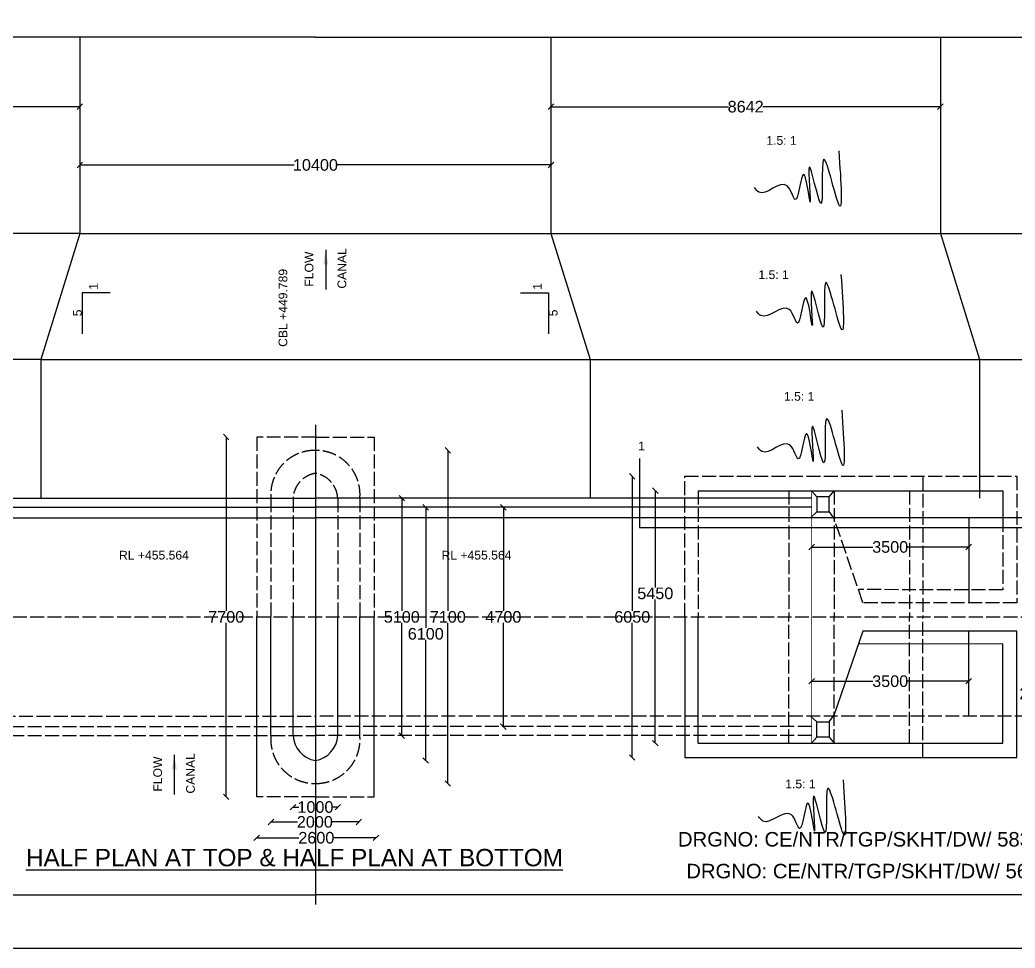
# Model space of a CAD drawing. Header units: millimetres. Extents: x 5124 to 3515835, y 2311 to 45956080.
# Drawn here: x 3480441 to 3497617, y 45926392 to 45942408 of the extents above; entities that cross this region are included whole.
import ezdxf

# ---------------------------------------------------------------- set-up
doc = ezdxf.new("R2010")
doc.units = ezdxf.units.MM
doc.header["$MEASUREMENT"] = 0
doc.linetypes.add('ACAD_ISO02W100', pattern=[15, 12, -3])
for name, color, linetype in [('DIMENSION', 7, 'Continuous'), ('DRAWING', 7, 'Continuous'), ('TEXT', 7, 'Continuous')]:
    doc.layers.add(name, color=color, linetype=linetype)
doc.styles.get("Standard").update_dxf_attribs({"font": 'arial.ttf', "height": 200})
doc.dimstyles.get("Standard").update_dxf_attribs({"dimtxt": 200, "dimasz": 110, "dimexe": 0.18, "dimexo": 0.0625, "dimgap": 0.09, "dimtad": 0, "dimtih": 1, "dimtoh": 1, "dimdec": 0, "dimzin": 0, "dimdsep": 46, "dimtxsty": 'Standard', "dimblk": 'OBLIQUE', "dimcen": 0.09, "dimse1": 1, "dimse2": 1, "dimadec": 0, "dimazin": 0, "dimtfac": 1, "dimtdec": 0, "dimtofl": 0, "dimtmove": 0, "dimatfit": 3, "dimfxl": 1, "dimtolj": 1, "dimtzin": 0, "dimarcsym": 0})

# ---------------------------------------------------------------- blocks, each defined once
blk = doc.blocks.new('_Oblique')
at = {"color": 0, "linetype": 'ByBlock', "lineweight": -2}
blk.add_line((-0.5, -0.5), (0.5, 0.5), dxfattribs=at)
blk = doc.blocks.new('*D54')
at = {"layer": 'Defpoints', "color": 0, "transparency": 16777216}
for p in [(3474753, 45940877), (3481475, 45940910), (3481475, 45940877)]:
    blk.add_point(p, dxfattribs=at)
at = {"layer": 'DIMENSION', "color": 0, "lineweight": -2, "transparency": 16777216}
for p, q in [((3474753, 45940910), (3477816, 45940910)), ((3481475, 45940910), (3478412, 45940910))]:
    blk.add_line(p, q, dxfattribs=at)
at = {"layer": 'DIMENSION', "color": 0, "lineweight": -2, "transparency": 16777216, "xscale": 95, "yscale": 95, "zscale": 95, "rotation": 180}
blk.add_blockref('_Oblique', (3474753, 45940910), dxfattribs=at)
at = {"layer": 'DIMENSION', "color": 0, "lineweight": -2, "transparency": 16777216, "xscale": 95, "yscale": 95, "zscale": 95}
blk.add_blockref('_Oblique', (3481475, 45940910), dxfattribs=at)
at = {"layer": 'DIMENSION', "color": 0, "transparency": 16777216, "insert": (3478114, 45940910), "char_height": 200, "attachment_point": 5}
blk.add_mtext('\\A1;8642', dxfattribs=at)
blk = doc.blocks.new('*D61')
at = {"layer": 'Defpoints', "color": 0, "transparency": 16777216}
for p in [(3484528, 45935210), (3484001, 45929002), (3484528, 45929002)]:
    blk.add_point(p, dxfattribs=at)
at = {"layer": 'DIMENSION', "color": 0, "lineweight": -2, "transparency": 16777216}
for p, q in [((3484001, 45935210), (3484001, 45932209)), ((3484001, 45929002), (3484001, 45932004))]:
    blk.add_line(p, q, dxfattribs=at)
at = {"layer": 'DIMENSION', "color": 0, "lineweight": -2, "transparency": 16777216, "xscale": 95, "yscale": 95, "zscale": 95}
for p, rotation in [((3484001, 45935210), 90), ((3484001, 45929002), 270)]:
    blk.add_blockref('_Oblique', p, dxfattribs=dict(at, rotation=rotation))
at = {"layer": 'DIMENSION', "color": 0, "transparency": 16777216, "insert": (3484001, 45932106), "char_height": 200, "attachment_point": 5}
blk.add_mtext('\\A1;7700', dxfattribs=at)
blk = doc.blocks.new('*D62')
at = {"layer": 'Defpoints', "color": 0, "transparency": 16777216}
for p in [(3485155, 45930058), (3485927, 45930058), (3485927, 45928825)]:
    blk.add_point(p, dxfattribs=at)
at = {"layer": 'DIMENSION', "color": 0, "lineweight": -2, "transparency": 16777216}
for p, q in [((3485155, 45928825), (3485252, 45928825)), ((3485927, 45928825), (3485830, 45928825))]:
    blk.add_line(p, q, dxfattribs=at)
at = {"layer": 'DIMENSION', "color": 0, "lineweight": -2, "transparency": 16777216, "xscale": 95, "yscale": 95, "zscale": 95, "rotation": 180}
blk.add_blockref('_Oblique', (3485155, 45928825), dxfattribs=at)
at = {"layer": 'DIMENSION', "color": 0, "lineweight": -2, "transparency": 16777216, "xscale": 95, "yscale": 95, "zscale": 95}
blk.add_blockref('_Oblique', (3485927, 45928825), dxfattribs=at)
at = {"layer": 'DIMENSION', "color": 0, "transparency": 16777216, "insert": (3485541, 45928825), "char_height": 200, "attachment_point": 5}
blk.add_mtext('\\A1;1000', dxfattribs=at)
blk = doc.blocks.new('*D63')
at = {"layer": 'Defpoints', "color": 0, "transparency": 16777216}
for p in [(3484774, 45929922), (3486289, 45929922), (3486289, 45928569)]:
    blk.add_point(p, dxfattribs=at)
at = {"layer": 'DIMENSION', "color": 0, "lineweight": -2, "transparency": 16777216}
for p, q in [((3484774, 45928569), (3485231, 45928569)), ((3486289, 45928569), (3485831, 45928569))]:
    blk.add_line(p, q, dxfattribs=at)
at = {"layer": 'DIMENSION', "color": 0, "lineweight": -2, "transparency": 16777216, "xscale": 95, "yscale": 95, "zscale": 95, "rotation": 180}
blk.add_blockref('_Oblique', (3484774, 45928569), dxfattribs=at)
at = {"layer": 'DIMENSION', "color": 0, "lineweight": -2, "transparency": 16777216, "xscale": 95, "yscale": 95, "zscale": 95}
blk.add_blockref('_Oblique', (3486289, 45928569), dxfattribs=at)
at = {"layer": 'DIMENSION', "color": 0, "transparency": 16777216, "insert": (3485531, 45928569), "char_height": 200, "attachment_point": 5}
blk.add_mtext('\\A1;2000', dxfattribs=at)
blk = doc.blocks.new('*D64')
at = {"layer": 'Defpoints', "color": 0, "transparency": 16777216}
for p in [(3484528, 45929002), (3486586, 45929002), (3486586, 45928295)]:
    blk.add_point(p, dxfattribs=at)
at = {"layer": 'DIMENSION', "color": 0, "lineweight": -2, "transparency": 16777216}
for p, q in [((3484528, 45928295), (3485257, 45928295)), ((3486586, 45928295), (3485858, 45928295))]:
    blk.add_line(p, q, dxfattribs=at)
at = {"layer": 'DIMENSION', "color": 0, "lineweight": -2, "transparency": 16777216, "xscale": 95, "yscale": 95, "zscale": 95, "rotation": 180}
blk.add_blockref('_Oblique', (3484528, 45928295), dxfattribs=at)
at = {"layer": 'DIMENSION', "color": 0, "lineweight": -2, "transparency": 16777216, "xscale": 95, "yscale": 95, "zscale": 95}
blk.add_blockref('_Oblique', (3486586, 45928295), dxfattribs=at)
at = {"layer": 'DIMENSION', "color": 0, "transparency": 16777216, "insert": (3485557, 45928295), "char_height": 200, "attachment_point": 5}
blk.add_mtext('\\A1;2600', dxfattribs=at)
blk = doc.blocks.new('*D65')
at = {"layer": 'Defpoints', "color": 0, "transparency": 16777216}
for p in [(3489606, 45940910), (3489606, 45940877), (3496328, 45940877)]:
    blk.add_point(p, dxfattribs=at)
at = {"layer": 'DIMENSION', "color": 0, "lineweight": -2, "transparency": 16777216}
for p, q in [((3489606, 45940910), (3492669, 45940910)), ((3496328, 45940910), (3493265, 45940910))]:
    blk.add_line(p, q, dxfattribs=at)
at = {"layer": 'DIMENSION', "color": 0, "lineweight": -2, "transparency": 16777216, "xscale": 95, "yscale": 95, "zscale": 95, "rotation": 180}
blk.add_blockref('_Oblique', (3489606, 45940910), dxfattribs=at)
at = {"layer": 'DIMENSION', "color": 0, "lineweight": -2, "transparency": 16777216, "xscale": 95, "yscale": 95, "zscale": 95}
blk.add_blockref('_Oblique', (3496328, 45940910), dxfattribs=at)
at = {"layer": 'DIMENSION', "color": 0, "transparency": 16777216, "insert": (3492967, 45940910), "char_height": 200, "attachment_point": 5}
blk.add_mtext('\\A1;8642', dxfattribs=at)
blk = doc.blocks.new('*D66')
at = {"layer": 'Defpoints', "color": 0, "transparency": 16777216}
for p in [(3494105, 45933313), (3494105, 45933313), (3496817, 45933313)]:
    blk.add_point(p, dxfattribs=at)
at = {"layer": 'DIMENSION', "color": 0, "lineweight": -2, "transparency": 16777216}
for p, q in [((3494105, 45933313), (3495162, 45933313)), ((3496817, 45933313), (3495759, 45933313))]:
    blk.add_line(p, q, dxfattribs=at)
at = {"layer": 'DIMENSION', "color": 0, "lineweight": -2, "transparency": 16777216, "xscale": 95, "yscale": 95, "zscale": 95, "rotation": 180}
blk.add_blockref('_Oblique', (3494105, 45933313), dxfattribs=at)
at = {"layer": 'DIMENSION', "color": 0, "lineweight": -2, "transparency": 16777216, "xscale": 95, "yscale": 95, "zscale": 95}
blk.add_blockref('_Oblique', (3496817, 45933313), dxfattribs=at)
at = {"layer": 'DIMENSION', "color": 0, "transparency": 16777216, "insert": (3495461, 45933313), "char_height": 200, "attachment_point": 5}
blk.add_mtext('\\A1;3500', dxfattribs=at)
blk = doc.blocks.new('*D67')
at = {"layer": 'Defpoints', "color": 0, "transparency": 16777216}
for p in [(3497406, 45931640), (3497406, 45929928), (3498002, 45929928)]:
    blk.add_point(p, dxfattribs=at)
at = {"layer": 'DIMENSION', "color": 0, "lineweight": -2, "transparency": 16777216}
for p, q in [((3498002, 45931640), (3498002, 45930886)), ((3498002, 45929928), (3498002, 45930682))]:
    blk.add_line(p, q, dxfattribs=at)
at = {"layer": 'DIMENSION', "color": 0, "lineweight": -2, "transparency": 16777216, "xscale": 95, "yscale": 95, "zscale": 95}
for p, rotation in [((3498002, 45931640), 90), ((3498002, 45929928), 270)]:
    blk.add_blockref('_Oblique', p, dxfattribs=dict(at, rotation=rotation))
at = {"layer": 'DIMENSION', "color": 0, "transparency": 16777216, "insert": (3498002, 45930784), "char_height": 200, "attachment_point": 5}
blk.add_mtext('\\A1;2100', dxfattribs=at)
blk = doc.blocks.new('*D69')
at = {"layer": 'Defpoints', "color": 0, "transparency": 16777216}
for p in [(3494105, 45930997), (3494105, 45930997), (3496817, 45930997)]:
    blk.add_point(p, dxfattribs=at)
at = {"layer": 'DIMENSION', "color": 0, "lineweight": -2, "transparency": 16777216}
for p, q in [((3494105, 45930997), (3495162, 45930997)), ((3496817, 45930997), (3495759, 45930997))]:
    blk.add_line(p, q, dxfattribs=at)
at = {"layer": 'DIMENSION', "color": 0, "lineweight": -2, "transparency": 16777216, "xscale": 95, "yscale": 95, "zscale": 95, "rotation": 180}
blk.add_blockref('_Oblique', (3494105, 45930997), dxfattribs=at)
at = {"layer": 'DIMENSION', "color": 0, "lineweight": -2, "transparency": 16777216, "xscale": 95, "yscale": 95, "zscale": 95}
blk.add_blockref('_Oblique', (3496817, 45930997), dxfattribs=at)
at = {"layer": 'DIMENSION', "color": 0, "transparency": 16777216, "insert": (3495461, 45930997), "char_height": 200, "attachment_point": 5}
blk.add_mtext('\\A1;3500', dxfattribs=at)
blk = doc.blocks.new('*D70')
at = {"layer": 'Defpoints', "color": 0, "transparency": 16777216}
for p in [(3492146, 45934285), (3491407, 45929928), (3492146, 45929928)]:
    blk.add_point(p, dxfattribs=at)
at = {"layer": 'DIMENSION', "color": 0, "lineweight": -2, "transparency": 16777216}
for p, q in [((3491407, 45934285), (3491407, 45932614)), ((3491407, 45929928), (3491407, 45932410))]:
    blk.add_line(p, q, dxfattribs=at)
at = {"layer": 'DIMENSION', "color": 0, "lineweight": -2, "transparency": 16777216, "xscale": 95, "yscale": 95, "zscale": 95}
for p, rotation in [((3491407, 45934285), 90), ((3491407, 45929928), 270)]:
    blk.add_blockref('_Oblique', p, dxfattribs=dict(at, rotation=rotation))
at = {"layer": 'DIMENSION', "color": 0, "transparency": 16777216, "insert": (3491407, 45932512), "char_height": 200, "attachment_point": 5}
blk.add_mtext('\\A1;5450', dxfattribs=at)
blk = doc.blocks.new('*D71')
at = {"layer": 'Defpoints', "color": 0, "transparency": 16777216}
for p in [(3491916, 45934533), (3491009, 45929680), (3491916, 45929680)]:
    blk.add_point(p, dxfattribs=at)
at = {"layer": 'DIMENSION', "color": 0, "lineweight": -2, "transparency": 16777216}
for p, q in [((3491009, 45934533), (3491009, 45932209)), ((3491009, 45929680), (3491009, 45932004))]:
    blk.add_line(p, q, dxfattribs=at)
at = {"layer": 'DIMENSION', "color": 0, "lineweight": -2, "transparency": 16777216, "xscale": 95, "yscale": 95, "zscale": 95}
for p, rotation in [((3491009, 45934533), 90), ((3491009, 45929680), 270)]:
    blk.add_blockref('_Oblique', p, dxfattribs=dict(at, rotation=rotation))
at = {"layer": 'DIMENSION', "color": 0, "transparency": 16777216, "insert": (3491009, 45932106), "char_height": 200, "attachment_point": 5}
blk.add_mtext('\\A1;6050', dxfattribs=at)
blk = doc.blocks.new('*D72')
at = {"layer": 'Defpoints', "color": 0, "transparency": 16777216}
for p in [(3486755, 45934155), (3486755, 45930058), (3487032, 45930058)]:
    blk.add_point(p, dxfattribs=at)
at = {"layer": 'DIMENSION', "color": 0, "lineweight": -2, "transparency": 16777216}
for p, q in [((3487032, 45934155), (3487032, 45932209)), ((3487032, 45930058), (3487032, 45932004))]:
    blk.add_line(p, q, dxfattribs=at)
at = {"layer": 'DIMENSION', "color": 0, "lineweight": -2, "transparency": 16777216, "xscale": 95, "yscale": 95, "zscale": 95}
for p, rotation in [((3487032, 45934155), 90), ((3487032, 45930058), 270)]:
    blk.add_blockref('_Oblique', p, dxfattribs=dict(at, rotation=rotation))
at = {"layer": 'DIMENSION', "color": 0, "transparency": 16777216, "insert": (3487032, 45932106), "char_height": 200, "attachment_point": 5}
blk.add_mtext('\\A1;5100', dxfattribs=at)
blk = doc.blocks.new('*D73')
at = {"layer": 'Defpoints', "color": 0, "transparency": 16777216}
for p in [(3487173, 45933998), (3485540, 45929629), (3487445, 45929629)]:
    blk.add_point(p, dxfattribs=at)
at = {"layer": 'DIMENSION', "color": 0, "lineweight": -2, "transparency": 16777216}
for p, q in [((3487445, 45933998), (3487445, 45931916)), ((3487445, 45929629), (3487445, 45931712))]:
    blk.add_line(p, q, dxfattribs=at)
at = {"layer": 'DIMENSION', "color": 0, "lineweight": -2, "transparency": 16777216, "xscale": 95, "yscale": 95, "zscale": 95}
for p, rotation in [((3487445, 45933998), 90), ((3487445, 45929629), 270)]:
    blk.add_blockref('_Oblique', p, dxfattribs=dict(at, rotation=rotation))
at = {"layer": 'DIMENSION', "color": 0, "transparency": 16777216, "insert": (3487445, 45931814), "char_height": 200, "attachment_point": 5}
blk.add_mtext('\\A1;6100', dxfattribs=at)
blk = doc.blocks.new('*D74')
at = {"layer": 'Defpoints', "color": 0, "transparency": 16777216}
for p in [(3485529, 45934981), (3487826, 45934981), (3485549, 45929232)]:
    blk.add_point(p, dxfattribs=at)
at = {"layer": 'DIMENSION', "color": 0, "lineweight": -2, "transparency": 16777216}
for p, q in [((3487826, 45934981), (3487826, 45932209)), ((3487826, 45929232), (3487826, 45932004))]:
    blk.add_line(p, q, dxfattribs=at)
at = {"layer": 'DIMENSION', "color": 0, "lineweight": -2, "transparency": 16777216, "xscale": 95, "yscale": 95, "zscale": 95}
for p, rotation in [((3487826, 45934981), 90), ((3487826, 45929232), 270)]:
    blk.add_blockref('_Oblique', p, dxfattribs=dict(at, rotation=rotation))
at = {"layer": 'DIMENSION', "color": 0, "transparency": 16777216, "insert": (3487826, 45932106), "char_height": 200, "attachment_point": 5}
blk.add_mtext('\\A1;7100', dxfattribs=at)
blk = doc.blocks.new('*D75')
at = {"layer": 'Defpoints', "color": 0, "transparency": 16777216}
for p in [(3488562, 45933998), (3488701, 45930214), (3488785, 45930214)]:
    blk.add_point(p, dxfattribs=at)
at = {"layer": 'DIMENSION', "color": 0, "lineweight": -2, "transparency": 16777216}
for p, q in [((3488785, 45933998), (3488785, 45932209)), ((3488785, 45930214), (3488785, 45932004))]:
    blk.add_line(p, q, dxfattribs=at)
at = {"layer": 'DIMENSION', "color": 0, "lineweight": -2, "transparency": 16777216, "xscale": 95, "yscale": 95, "zscale": 95}
for p, rotation in [((3488785, 45933998), 90), ((3488785, 45930214), 270)]:
    blk.add_blockref('_Oblique', p, dxfattribs=dict(at, rotation=rotation))
at = {"layer": 'DIMENSION', "color": 0, "transparency": 16777216, "insert": (3488785, 45932106), "char_height": 200, "attachment_point": 5}
blk.add_mtext('\\A1;4700', dxfattribs=at)
blk = doc.blocks.new('*D76')
at = {"layer": 'Defpoints', "color": 0, "transparency": 16777216}
for p in [(3481475, 45939905), (3489606, 45939905), (3489606, 45939905)]:
    blk.add_point(p, dxfattribs=at)
at = {"layer": 'DIMENSION', "color": 0, "lineweight": -2, "transparency": 16777216}
for p, q in [((3481475, 45939905), (3485174, 45939905)), ((3489606, 45939905), (3485907, 45939905))]:
    blk.add_line(p, q, dxfattribs=at)
at = {"layer": 'DIMENSION', "color": 0, "lineweight": -2, "transparency": 16777216, "xscale": 95, "yscale": 95, "zscale": 95, "rotation": 180}
blk.add_blockref('_Oblique', (3481475, 45939905), dxfattribs=at)
at = {"layer": 'DIMENSION', "color": 0, "lineweight": -2, "transparency": 16777216, "xscale": 95, "yscale": 95, "zscale": 95}
blk.add_blockref('_Oblique', (3489606, 45939905), dxfattribs=at)
at = {"layer": 'DIMENSION', "color": 0, "transparency": 16777216, "insert": (3485541, 45939905), "char_height": 200, "attachment_point": 5}
blk.add_mtext('\\A1;10400', dxfattribs=at)

msp = doc.modelspace()

# ---------------------------------------------------------------- linework, layer by layer
at = {"layer": 'Defpoints'}
msp.add_lwpolyline([(3491134.4, 45934839.8), (3491134.4, 45933649.7), (3498410.6, 45933649.7), (3498410.6, 45934831)], dxfattribs=at)
at = {"layer": 'DIMENSION'}
for p, q in [((3484528.5, 45929002.5), (3484528.5, 45932106.5)), ((3486552.5, 45929002.5), (3486552.5, 45932106.5))]:
    msp.add_line(p, q, dxfattribs=at)
for points in [[(3485540.5, 45942111.5), (3464485.5, 45942111.5), (3464485.5, 45927309.5), (3485540.5, 45927309.5)], [(3481475, 45942111.5), (3481475, 45938724.5), (3480800.5, 45936550), (3480800.5, 45934155)], [(3485540.5, 45942111.5), (3506595.5, 45942111.5), (3506595.5, 45927309.5), (3485540.5, 45927309.5)], [(3489606, 45942111.5), (3489606, 45938724.5), (3490280.5, 45936550), (3490280.5, 45934155)], [(3496328, 45942111.5), (3496328, 45938724.5), (3497002.5, 45936550), (3497002.5, 45934155)], [(3481475, 45938724.5), (3464485.5, 45938724.5)], [(3481475, 45938724.5), (3506595.5, 45938724.5)], [(3482001, 45937701.5), (3481517.5, 45937701.5), (3481517.5, 45936990)], [(3489080, 45937701.5), (3489563.5, 45937701.5), (3489563.5, 45936990)], [(3480800.5, 45936550), (3464485.5, 45936550)], [(3480800.5, 45936550), (3506595.5, 45936550)], [(3485540.5, 45935420), (3485540.5, 45927146)], [(3485540.5, 45935420), (3485540.5, 45927146)], [(3492146, 45934285), (3497405.5, 45934285), (3497405.5, 45933816.5)], [(3494196, 45934179.5), (3494105, 45934285)], [(3494409.5, 45934179.5), (3494495.5, 45934285)], [(3476976, 45934155), (3485540.5, 45934155)], [(3494105, 45934155), (3485540.5, 45934155)], [(3476976, 45933998.5), (3485540.5, 45933998.5)], [(3494105, 45933998.5), (3485540.5, 45933998.5)], [(3494196, 45933919), (3494088, 45933816.5)], [(3494409.5, 45933919), (3494491, 45933806)], [(3464526.5, 45933816.5), (3485540.5, 45933816.5)], [(3506554.5, 45933816.5), (3485540.5, 45933816.5)], [(3496816.5, 45933816.5), (3496816.5, 45932352)], [(3484773, 45930058), (3484773, 45932106.5)], [(3485154.5, 45930058), (3485154.5, 45932106.5)], [(3485926.5, 45930058), (3485926.5, 45932106.5)], [(3486308, 45930058), (3486308, 45932106.5)], [(3491915.5, 45932106.5), (3491915.5, 45929680), (3497646, 45929680), (3497646, 45931861), (3494991.5, 45931861), (3494491, 45930407)], [(3492146, 45929928), (3492146, 45932106.5)], [(3496816.5, 45930396.5), (3496816.5, 45931861)], [(3497405.5, 45930396.5), (3497405.5, 45931640), (3494913.6, 45931634.8)], [(3492146, 45929928), (3497405.5, 45929928), (3497405.5, 45930396.5)], [(3494196, 45930294), (3494088, 45930396.5)], [(3494409.5, 45930294), (3494491, 45930407)], [(3494196, 45930033.5), (3494105, 45929928)], [(3494409.5, 45930033.5), (3494495.5, 45929928)]]:
    msp.add_lwpolyline(points, dxfattribs=at)
at = {"layer": 'DIMENSION', "const_width": 10}
for points in [[(3494105, 45934290.5), (3494105, 45932106.5)], [(3494105, 45929922.5), (3494105, 45932106.5)]]:
    msp.add_lwpolyline(points, dxfattribs=at)
at = {"layer": 'DIMENSION'}
for points in [[(3494409.5, 45934179.5), (3494196, 45934179.5), (3494196, 45933919), (3494409.5, 45933919)], [(3494409.5, 45930033.5), (3494196, 45930033.5), (3494196, 45930294), (3494409.5, 45930294)]]:
    msp.add_lwpolyline(points, close=True, dxfattribs=at)
for centre, start, end in [((3485615.8, 45930084.9), 183.33975, 260.61992), ((3485465.2, 45930084.9), 279.38008, 356.66025)]:
    msp.add_arc(centre, 462.1, start, end, dxfattribs=at)
for points in [[(3494574.7, 45940146.7), (3494574.7, 45939222.7), (3494308.2, 45940001.7), (3494261.7, 45939241.2), (3494065.2, 45939866.7), (3494079.2, 45939264.7), (3493962.7, 45939745.2), (3493822.7, 45939306.7), (3493682.2, 45939544.7), (3493191.7, 45939437.2), (3493117.2, 45939516.7)], [(3494611.2, 45938014.7), (3494611.2, 45937090.7), (3494344.7, 45937869.7), (3494298.2, 45937109.2), (3494101.7, 45937734.7), (3494115.7, 45937132.7), (3493999.2, 45937613.2), (3493859.2, 45937174.7), (3493718.7, 45937412.7), (3493228.2, 45937305.2), (3493153.7, 45937384.7)], [(3494626, 45935672), (3494626, 45934748), (3494359.5, 45935527), (3494313, 45934766.5), (3494116.5, 45935392), (3494130.5, 45934790), (3494014, 45935270.5), (3493874, 45934832), (3493733.5, 45935070), (3493243, 45934962.5), (3493168.5, 45935042)], [(3494648.2, 45929293.7), (3494648.2, 45928369.7), (3494381.7, 45929148.7), (3494335.2, 45928388.2), (3494138.7, 45929013.7), (3494152.7, 45928411.7), (3494036.2, 45928892.2), (3493896.2, 45928453.7), (3493755.7, 45928691.7), (3493265.2, 45928584.2), (3493190.7, 45928663.7)]]:
    msp.add_spline(points, degree=3, dxfattribs=at)
at = {"layer": 'DRAWING', "linetype": 'ACAD_ISO02W100', "ltscale": 20}
for q in [(3484528.5, 45929002.5), (3486552.5, 45929002.5)]:
    msp.add_line((3485540.5, 45929002.5), q, dxfattribs=at)
at = {"layer": 'DRAWING'}
msp.add_lwpolyline([(3515835, 45956079.5), (3463907.5, 45956079.5), (3463907.5, 45926392), (3515835, 45926392)], close=True, dxfattribs=at)
at = {"layer": 'DRAWING', "linetype": 'ACAD_ISO02W100', "ltscale": 20}
for points in [[(3485540.5, 45935210.5), (3484528.5, 45935210.5), (3484528.5, 45932106.5)], [(3485540.5, 45935210.5), (3486552.5, 45935210.5), (3486552.5, 45932106.5)], [(3491915.5, 45932106.5), (3491915.5, 45934533), (3497646, 45934533), (3497646, 45932352), (3494991.5, 45932352), (3494491, 45933806)], [(3496026, 45934533), (3496026, 45932106.5)], [(3492146, 45934285), (3492146, 45932106.5)], [(3493713, 45934285), (3493713, 45932106.5)], [(3494495.5, 45934285), (3494495.5, 45932106.5)], [(3495792.5, 45934285), (3495792.5, 45932106.5)], [(3484773, 45934155), (3484773, 45932106.5)], [(3485154.5, 45934155), (3485154.5, 45932106.5)], [(3485926.5, 45934155), (3485926.5, 45932106.5)], [(3486308, 45934155), (3486308, 45932106.5)], [(3497405.5, 45933816.5), (3497405.5, 45932573), (3494913.6, 45932578.2)], [(3465918.5, 45932106.5), (3505157, 45932106.5)], [(3493713, 45929928), (3493713, 45932106.5)], [(3494495.5, 45929928), (3494495.5, 45932106.5)], [(3495792.5, 45929928), (3495792.5, 45932106.5)], [(3496026, 45929680), (3496026, 45932106.5)], [(3464526.5, 45930396.5), (3485540.5, 45930396.5)], [(3506554.5, 45930396.5), (3485540.5, 45930396.5)], [(3476976, 45930214.5), (3485540.5, 45930214.5)], [(3494105, 45930214.5), (3485540.5, 45930214.5)], [(3476976, 45930058), (3485540.5, 45930058)], [(3494105, 45930058), (3485540.5, 45930058)]]:
    msp.add_lwpolyline(points, dxfattribs=at)
for centre, radius, start, end in [((3485531.9, 45934218.9), 761.6, 89.35502, 184.81534), ((3485549.1, 45934218.9), 761.6, 355.18466, 90.64498), ((3485615.8, 45934128.1), 462.1, 99.38008, 176.66025), ((3485465.2, 45934128.1), 462.1, 3.33975, 80.61992), ((3485531.9, 45929994.1), 761.6, 175.18466, 270.64498), ((3485549.1, 45929994.1), 761.6, 269.35502, 4.81534)]:
    msp.add_arc(centre, radius, start, end, dxfattribs=at)

# ---------------------------------------------------------------- texts
at = {"layer": 'TEXT'}
for s, height, p in [('1.5: 1', 150, (3493323.9, 45940253.3)), ('1.5: 1', 150, (3493186.9, 45937936.8)), ('1.5: 1', 150, (3493627.9, 45935837.2)), ('1', 150, (3491111.9, 45934979.4)), ('RL +455.564', 150, (3482151.1, 45933097)), ('RL +455.564', 150, (3487717.6, 45933097)), ('1.5: 1', 150, (3493650.1, 45929149.5)), ('%%UHALF PLAN AT TOP & HALF PLAN AT BOTTOM', 300, (3480545.1, 45927803.8))]:
    msp.add_text(s, height=height, dxfattribs=at).set_placement(p)
for s, p in [('FLOW', (3485506.1, 45937805.6)), ('CANAL', (3486072.6, 45937771.1)), ('CBL +449.789', (3485055.4, 45936766.7)), ('1 ', (3481785, 45937750.8)), ('1 ', (3489446.6, 45937750.8)), (' 5 ', (3481507.5, 45937235.8)), (' 5 ', (3489719, 45937235.8)), ('FLOW', (3482892.5, 45929092.2)), ('CANAL', (3483459, 45929057.7))]:
    msp.add_text(s, height=150, rotation=90, dxfattribs=at).set_placement(p)
at = {"layer": 'TEXT', "char_height": 250, "width": 14253.827, "attachment_point": 1}
for s, insert in [('\\pi2443;DRGNO: CE/NTR/TGP/SKHT/DW/ 583/2012 DT 04-05-2012', (3489355, 45928394.8)), ('\\pi2287.7;DRGNO: CE/NTR/TGP/SKHT/DW/ 560/1-2012 DT 04-05-2012', (3489654.4, 45927846.1))]:
    msp.add_mtext(s, dxfattribs=dict(at, insert=insert))

# ---------------------------------------------------------------- dimensions: what is measured, and where the dimension line sits
at = {"layer": 'DIMENSION'}
for base, p1, p2, text, picture, middle in [((3481475, 45940910.5), (3474753, 45940877), (3481475, 45940877), '8642', '*D54', (3478114, 45940910.5)), ((3489606, 45939904.9), (3481475, 45939904.9), (3489606, 45939904.9), '10400', '*D76', (3485540.5, 45939904.9)), ((3485927.1, 45928825.3), (3485154.5, 45930058), (3485927.1, 45930058), '1000', '*D62', (3485540.8, 45928825.3)), ((3486288.8, 45928568.9), (3484773.8, 45929921.7), (3486288.8, 45929921.7), '2000', '*D63', (3485531.3, 45928568.9)), ((3486586.4, 45928295), (3484528.5, 45929002.5), (3486586.4, 45929002.5), '2600', '*D64', (3485557.4, 45928295))]:
    dim = msp.add_linear_dim(base=base, p1=p1, p2=p2, text=text, dimstyle='Standard', override={"dimasz": 95, "dimarcsym": 1}, dxfattribs=at)
    dim.commit()
    dim.dimension.update_dxf_attribs({"geometry": picture, "text_midpoint": middle})
for base, p1, p2, angle, text, picture, middle in [((3489606, 45940910.5), (3496328, 45940877), (3489606, 45940877), 180, '8642', '*D65', (3492967, 45940910.5)), ((3484001, 45929002.5), (3484528.5, 45935210.5), (3484528.5, 45929002.5), 90, '7700', '*D61', (3484001, 45932106.5)), ((3487825.7, 45934980.5), (3485549.1, 45929232.5), (3485529.3, 45934980.5), 90, '7100', '*D74', (3487825.7, 45932106.5)), ((3491009, 45929680), (3491915.5, 45934533), (3491915.5, 45929680), 90, '6050', '*D71', (3491009, 45932106.5)), ((3487031.6, 45930058), (3486755.2, 45934155), (3486755.2, 45930058), 90, '5100', '*D72', (3487031.6, 45932106.5)), ((3487444.9, 45929629), (3487172.6, 45933998.5), (3485540.5, 45929629), 90, '6100', '*D73', (3487444.9, 45931813.7)), ((3488784.5, 45930214.5), (3488561.7, 45933998.5), (3488701.4, 45930214.5), 90, '4700', '*D75', (3488784.5, 45932106.5)), ((3494105, 45933313.5), (3496816.5, 45933313.5), (3494105, 45933313.5), 180, '3500', '*D66', (3495460.8, 45933313.5)), ((3498001.5, 45929928), (3497405.5, 45931640), (3497405.5, 45929928), 90, '2100', '*D67', (3498001.5, 45930784)), ((3494105, 45930997.5), (3496816.5, 45930997.5), (3494105, 45930997.5), 180, '3500', '*D69', (3495460.8, 45930997.5))]:
    dim = msp.add_linear_dim(base=base, p1=p1, p2=p2, angle=angle, text=text, dimstyle='Standard', override={"dimasz": 95, "dimarcsym": 1}, dxfattribs=at)
    dim.commit()
    dim.dimension.update_dxf_attribs({"geometry": picture, "text_midpoint": middle})
dim = msp.add_linear_dim(base=(3491407, 45929928), p1=(3492146, 45934285), p2=(3492146, 45929928), angle=90, text='5450', dimstyle='Standard', override={"dimasz": 95, "dimarcsym": 1}, dxfattribs=at)
dim.commit()
dim.dimension.update_dxf_attribs({"geometry": '*D70', "text_midpoint": (3491407, 45932512), "dimtype": 160})

# ---------------------------------------------------------------- leaders
for points in [[(3485719.2, 45938439.6), (3485719.2, 45937755.2)], [(3483105.6, 45929726.2), (3483105.6, 45929041.8)]]:
    msp.add_leader(points, dimstyle='Standard', override={"dimasz": 250, "dimgap": 0.09, "dimtad": 0, "dimarcsym": 1}, dxfattribs=at)

doc.saveas('drawing.dxf')
